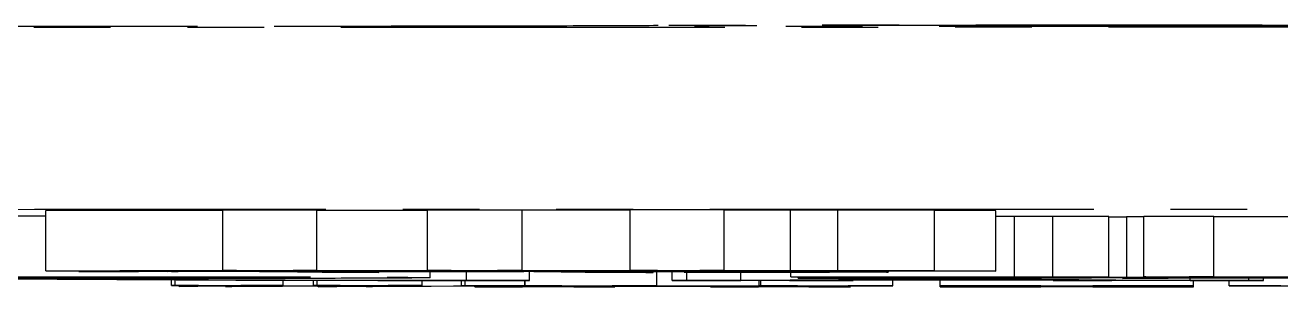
# Model space of a CAD drawing. Header units: millimetres. Extents: x 2085 to 4229, y 754 to 2271.
# Drawn here: x 3054.15 to 3074.92, y 864.63 to 868.96 of the extents above; entities that cross this region are included whole.
import ezdxf

# ---------------------------------------------------------------- set-up
doc = ezdxf.new("R2010")
doc.units = ezdxf.units.MM
doc.linetypes.add('PHANTOM', pattern=[12.7, 6.35, -1.27, 1.27, -1.27, 1.27, -1.27])

msp = doc.modelspace()

# ---------------------------------------------------------------- linework, layer by layer
at = {"color": 7, "linetype": 'PHANTOM', "lineweight": 25}
for p, q in [((3057.416, 865.894), (3054.487, 865.893)), ((3054.487, 864.893), (3054.487, 865.893)), ((3058.975, 865.899), (3057.416, 865.9)), ((3057.416, 864.9), (3057.416, 865.9)), ((3058.975, 864.899), (3058.975, 865.899)), ((3060.806, 865.895), (3058.975, 865.895)), ((3062.368, 865.9), (3060.806, 865.901)), ((3060.806, 864.901), (3060.806, 865.901)), ((3062.368, 864.9), (3062.368, 865.9)), ((3064.155, 865.897), (3062.368, 865.896)), ((3065.712, 865.902), (3064.155, 865.903)), ((3064.155, 864.903), (3064.155, 865.903)), ((3065.712, 864.902), (3065.712, 865.902)), ((3066.808, 865.898), (3065.712, 865.897)), ((3067.594, 865.9), (3066.808, 865.898)), ((3066.808, 864.898), (3066.808, 865.898)), ((3069.192, 865.898), (3067.594, 865.9)), ((3067.594, 864.9), (3067.594, 865.9)), ((3069.192, 864.898), (3069.192, 865.898)), ((3070.207, 865.89), (3069.192, 865.892)), ((3070.207, 864.89), (3070.207, 865.89)), ((3070.516, 865.793), (3070.207, 865.793)), ((3071.151, 865.794), (3070.516, 865.793)), ((3070.516, 864.793), (3070.516, 865.793)), ((3072.076, 865.792), (3071.151, 865.794)), ((3071.151, 864.794), (3071.151, 865.794)), ((3072.076, 864.792), (3072.076, 865.792)), ((3072.365, 865.785), (3072.076, 865.785)), ((3072.654, 865.789), (3072.365, 865.788)), ((3072.365, 865.788), (3072.365, 864.788)), ((3073.81, 865.793), (3072.654, 865.794)), ((3072.654, 864.794), (3072.654, 865.794)), ((3073.81, 864.793), (3073.81, 865.793)), ((3075.37, 865.789), (3073.81, 865.789)), ((3054.487, 864.893), (3057.96, 864.894)), ((3055.127, 864.892), (3054.487, 864.893)), ((3055.037, 864.882), (3055.037, 864.892)), ((3055.715, 864.893), (3055.127, 864.892)), ((3055.417, 864.883), (3055.417, 864.892)), ((3058.029, 864.893), (3055.715, 864.893)), ((3056.085, 864.888), (3056.085, 864.893)), ((3056.085, 864.888), (3056.357, 864.888)), ((3056.357, 864.888), (3056.357, 864.893)), ((3056.357, 864.888), (3056.499, 864.886)), ((3056.499, 864.886), (3056.499, 864.893)), ((3056.499, 864.886), (3068.273, 864.891)), ((3062.016, 864.888), (3056.57, 864.886)), ((3056.688, 864.884), (3056.688, 864.886)), ((3057.416, 864.9), (3058.975, 864.899)), ((3058.024, 864.882), (3058.024, 864.886)), ((3058.024, 864.882), (3059.059, 864.882)), ((3059.303, 864.89), (3058.353, 864.889)), ((3058.975, 864.899), (3058.582, 864.898)), ((3058.582, 864.898), (3058.844, 864.895)), ((3058.844, 864.895), (3058.844, 864.899)), ((3058.844, 864.895), (3061.363, 864.896)), ((3061.433, 864.895), (3058.913, 864.894)), ((3059.059, 864.882), (3059.059, 864.886)), ((3059.059, 864.882), (3062.396, 864.883)), ((3062.468, 864.882), (3059.131, 864.881)), ((3059.131, 864.881), (3059.997, 864.87)), ((3059.997, 864.87), (3059.139, 864.869)), ((3059.303, 864.89), (3059.303, 864.894)), ((3059.997, 864.87), (3059.997, 864.881)), ((3060.806, 864.901), (3062.368, 864.9)), ((3060.846, 864.782), (3060.846, 864.881)), ((3061.449, 864.736), (3061.449, 864.882)), ((3062.696, 864.891), (3061.743, 864.89)), ((3062.368, 864.9), (3061.962, 864.899)), ((3061.962, 864.899), (3062.247, 864.896)), ((3062.396, 864.883), (3062.016, 864.888)), ((3062.247, 864.896), (3062.247, 864.9)), ((3062.247, 864.896), (3064.697, 864.897)), ((3064.767, 864.896), (3062.316, 864.895)), ((3062.489, 864.736), (3062.489, 864.882)), ((3062.696, 864.891), (3062.696, 864.895)), ((3068.414, 864.89), (3062.899, 864.888)), ((3062.899, 864.888), (3063.279, 864.883)), ((3063.279, 864.883), (3063.279, 864.888)), ((3063.279, 864.883), (3066.546, 864.884)), ((3066.824, 864.884), (3063.351, 864.882)), ((3064.538, 864.869), (3063.585, 864.867)), ((3064.155, 864.903), (3065.712, 864.902)), ((3064.538, 864.869), (3064.538, 864.883)), ((3064.6, 864.649), (3064.6, 864.883)), ((3064.853, 864.735), (3064.853, 864.883)), ((3065.049, 864.874), (3065.049, 864.883)), ((3065.108, 864.874), (3065.049, 864.874)), ((3066.041, 864.892), (3065.093, 864.891)), ((3065.095, 864.735), (3065.095, 864.874)), ((3065.712, 864.902), (3065.308, 864.9)), ((3065.308, 864.9), (3065.583, 864.897)), ((3065.583, 864.897), (3065.583, 864.901)), ((3065.583, 864.897), (3066.808, 864.898)), ((3069.192, 864.898), (3065.653, 864.896)), ((3065.985, 864.737), (3065.985, 864.883)), ((3066.041, 864.892), (3066.041, 864.896)), ((3066.546, 864.884), (3066.546, 864.889)), ((3066.546, 864.884), (3067.042, 864.886)), ((3066.808, 864.898), (3067.594, 864.9)), ((3066.817, 864.793), (3066.817, 864.884)), ((3067.453, 864.876), (3066.824, 864.884)), ((3067.042, 864.886), (3067.042, 864.889)), ((3067.042, 864.886), (3068.285, 864.885)), ((3067.594, 864.9), (3069.192, 864.898)), ((3068.285, 864.885), (3067.754, 864.883)), ((3067.754, 864.883), (3068.383, 864.876)), ((3067.8, 864.886), (3068.414, 864.89)), ((3067.8, 864.886), (3067.8, 864.89)), ((3068.031, 864.886), (3067.8, 864.886)), ((3068.273, 864.891), (3068.273, 864.897)), ((3068.273, 864.891), (3068.755, 864.893)), ((3068.383, 864.876), (3068.383, 864.89)), ((3068.429, 864.875), (3068.429, 864.897)), ((3068.755, 864.893), (3068.755, 864.897)), ((3068.755, 864.893), (3070.207, 864.89)), ((3057.635, 864.733), (3052.068, 864.765)), ((3054.649, 864.765), (3059.715, 864.738)), ((3056.569, 864.651), (3056.569, 864.739)), ((3056.569, 864.651), (3056.629, 864.652)), ((3056.773, 864.651), (3056.569, 864.651)), ((3056.629, 864.652), (3056.629, 864.739)), ((3056.629, 864.652), (3058.416, 864.651)), ((3056.698, 864.633), (3056.698, 864.651)), ((3056.698, 864.633), (3057.002, 864.65)), ((3057.717, 864.65), (3057.463, 864.638)), ((3057.565, 864.638), (3059.241, 864.646)), ((3062.489, 864.733), (3057.635, 864.733)), ((3058.357, 864.651), (3058.203, 864.651)), ((3058.416, 864.651), (3058.357, 864.651)), ((3058.416, 864.651), (3058.416, 864.733)), ((3058.917, 864.65), (3058.917, 864.733)), ((3058.917, 864.65), (3058.977, 864.651)), ((3059.071, 864.65), (3058.917, 864.65)), ((3058.977, 864.651), (3058.977, 864.733)), ((3058.977, 864.651), (3060.713, 864.65)), ((3059.241, 864.646), (3059.351, 864.649)), ((3062.2, 864.648), (3059.302, 864.632)), ((3060.065, 864.649), (3059.79, 864.637)), ((3059.892, 864.637), (3061.834, 864.648)), ((3060.653, 864.65), (3060.501, 864.65)), ((3060.713, 864.65), (3060.653, 864.65)), ((3060.713, 864.65), (3060.713, 864.733)), ((3061.368, 864.649), (3061.368, 864.733)), ((3061.368, 864.649), (3061.427, 864.65)), ((3061.522, 864.649), (3061.368, 864.649)), ((3061.427, 864.65), (3061.427, 864.733)), ((3061.427, 864.65), (3062.413, 864.65)), ((3061.449, 864.736), (3062.489, 864.736)), ((3061.834, 864.648), (3061.88, 864.648)), ((3061.874, 864.631), (3061.874, 864.646)), ((3062.378, 864.632), (3063.028, 864.648)), ((3062.413, 864.65), (3062.413, 864.733)), ((3062.413, 864.65), (3062.415, 864.65)), ((3062.415, 864.733), (3062.415, 864.65)), ((3062.415, 864.65), (3064.6, 864.649)), ((3062.489, 864.736), (3062.489, 864.733)), ((3062.899, 864.649), (3062.695, 864.649)), ((3062.901, 864.649), (3062.899, 864.649)), ((3063.86, 864.648), (3063.569, 864.641)), ((3064.573, 864.649), (3064.364, 864.649)), ((3064.6, 864.649), (3064.573, 864.649)), ((3064.853, 864.734), (3064.853, 864.735)), ((3064.853, 864.735), (3065.095, 864.735)), ((3067.846, 864.734), (3064.853, 864.734)), ((3065.985, 864.737), (3069.138, 864.764)), ((3066.289, 864.648), (3066.289, 864.734)), ((3066.289, 864.648), (3066.316, 864.649)), ((3066.497, 864.648), (3066.289, 864.648)), ((3066.316, 864.649), (3066.316, 864.734)), ((3066.316, 864.649), (3068.5, 864.649)), ((3066.638, 864.64), (3066.928, 864.647)), ((3067.337, 864.792), (3066.817, 864.793)), ((3066.817, 864.793), (3070.516, 864.793)), ((3067.603, 864.745), (3066.875, 864.739)), ((3066.933, 864.774), (3066.933, 864.792)), ((3067.568, 864.772), (3066.933, 864.774)), ((3067.048, 864.785), (3067.048, 864.792)), ((3067.568, 864.784), (3067.048, 864.785)), ((3067.048, 864.785), (3069.013, 864.785)), ((3067.761, 864.647), (3067.112, 864.631)), ((3071.238, 864.745), (3067.603, 864.745)), ((3067.603, 864.735), (3067.603, 864.745)), ((3067.603, 864.735), (3067.846, 864.735)), ((3069.461, 864.761), (3067.765, 864.746)), ((3067.765, 864.746), (3071.157, 864.746)), ((3067.846, 864.735), (3067.846, 864.745)), ((3067.846, 864.735), (3067.846, 864.734)), ((3068.473, 864.648), (3068.265, 864.648)), ((3068.5, 864.649), (3068.473, 864.648)), ((3068.5, 864.649), (3068.5, 864.745)), ((3069.013, 864.792), (3068.724, 864.792)), ((3069.013, 864.784), (3068.955, 864.784)), ((3069.013, 864.785), (3069.013, 864.792)), ((3069.013, 864.776), (3069.013, 864.784)), ((3069.138, 864.764), (3070.348, 864.765)), ((3069.284, 864.649), (3069.284, 864.745)), ((3069.284, 864.649), (3073.476, 864.649)), ((3069.284, 864.648), (3069.284, 864.649)), ((3070.48, 864.648), (3069.284, 864.648)), ((3069.284, 864.63), (3069.284, 864.648)), ((3069.542, 864.761), (3069.461, 864.761)), ((3071.157, 864.746), (3069.542, 864.761)), ((3072.076, 864.792), (3069.764, 864.792)), ((3069.764, 864.792), (3069.764, 864.785)), ((3069.764, 864.785), (3070.4, 864.785)), ((3071.729, 864.784), (3069.764, 864.784)), ((3069.764, 864.784), (3069.764, 864.776)), ((3069.764, 864.776), (3071.729, 864.778)), ((3070.348, 864.765), (3070.348, 864.784)), ((3070.348, 864.765), (3073.42, 864.737)), ((3070.4, 864.785), (3070.4, 864.792)), ((3070.4, 864.785), (3070.92, 864.786)), ((3070.48, 864.63), (3070.48, 864.648)), ((3070.516, 864.793), (3071.151, 864.794)), ((3070.92, 864.786), (3070.92, 864.792)), ((3070.92, 864.786), (3071.729, 864.784)), ((3070.948, 864.631), (3070.948, 864.647)), ((3071.151, 864.794), (3072.076, 864.792)), ((3071.154, 864.735), (3071.154, 864.745)), ((3071.154, 864.734), (3071.154, 864.735)), ((3071.154, 864.735), (3071.478, 864.735)), ((3074.633, 864.734), (3071.154, 864.734)), ((3072.044, 864.738), (3071.238, 864.745)), ((3071.478, 864.735), (3071.478, 864.743)), ((3071.729, 864.785), (3071.729, 864.792)), ((3072.249, 864.784), (3071.729, 864.785)), ((3071.729, 864.785), (3078.722, 864.785)), ((3071.729, 864.784), (3071.729, 864.785)), ((3071.729, 864.778), (3071.729, 864.784)), ((3071.729, 864.778), (3071.787, 864.777)), ((3071.787, 864.785), (3071.787, 864.777)), ((3071.811, 864.647), (3071.811, 864.631)), ((3073.476, 864.648), (3072.279, 864.648)), ((3072.279, 864.63), (3072.279, 864.648)), ((3072.365, 864.779), (3072.307, 864.782)), ((3072.307, 864.782), (3073.059, 864.781)), ((3072.307, 864.768), (3072.307, 864.782)), ((3072.307, 864.768), (3072.365, 864.771)), ((3073.059, 864.769), (3072.307, 864.768)), ((3072.365, 864.788), (3072.712, 864.789)), ((3073.059, 864.787), (3072.365, 864.788)), ((3072.365, 864.771), (3072.365, 864.779)), ((3072.654, 864.794), (3073.81, 864.793)), ((3073.521, 864.788), (3073.059, 864.787)), ((3073.059, 864.781), (3073.059, 864.787)), ((3073.059, 864.781), (3074.734, 864.781)), ((3074.388, 864.78), (3073.059, 864.78)), ((3073.059, 864.78), (3073.059, 864.769)), ((3073.81, 864.793), (3073.405, 864.793)), ((3073.405, 864.793), (3073.405, 864.789)), ((3073.405, 864.789), (3075.428, 864.789)), ((3073.42, 864.737), (3073.42, 864.78)), ((3073.476, 864.649), (3073.476, 864.734)), ((3073.476, 864.649), (3073.476, 864.648)), ((3073.476, 864.63), (3073.476, 864.648)), ((3078.375, 864.788), (3073.521, 864.788)), ((3075.023, 864.785), (3073.636, 864.785)), ((3074.064, 864.649), (3074.064, 864.734)), ((3074.101, 864.648), (3074.064, 864.649)), ((3074.064, 864.649), (3076.486, 864.649)), ((3074.409, 864.648), (3074.101, 864.648)), ((3074.388, 864.77), (3074.388, 864.78)), ((3075.081, 864.771), (3074.388, 864.77)), ((3074.391, 864.735), (3074.391, 864.77)), ((3074.391, 864.735), (3074.633, 864.735)), ((3074.633, 864.735), (3074.633, 864.77)), ((3074.633, 864.735), (3074.633, 864.734)), ((3074.734, 864.781), (3075.023, 864.785)), ((3074.734, 864.781), (3074.734, 864.785)), ((3075.773, 864.632), (3074.922, 864.647)), ((3057.004, 864.633), (3056.698, 864.633)), ((3059.11, 864.644), (3057.004, 864.633)), ((3057.463, 864.638), (3057.565, 864.638)), ((3057.565, 864.638), (3057.565, 864.643)), ((3058.996, 864.632), (3059.212, 864.644)), ((3058.996, 864.632), (3058.996, 864.643)), ((3059.302, 864.632), (3058.996, 864.632)), ((3059.212, 864.644), (3059.11, 864.644)), ((3059.79, 864.637), (3059.892, 864.637)), ((3059.892, 864.637), (3059.892, 864.642)), ((3061.585, 864.631), (3061.585, 864.645)), ((3063.873, 864.63), (3061.585, 864.631)), ((3061.585, 864.631), (3061.614, 864.631)), ((3061.614, 864.631), (3061.614, 864.645)), ((3061.614, 864.631), (3061.874, 864.631)), ((3063.542, 864.64), (3063.211, 864.632)), ((3063.211, 864.632), (3063.215, 864.632)), ((3066.611, 864.64), (3063.542, 864.64)), ((3063.569, 864.641), (3066.638, 864.64)), ((3063.642, 864.631), (3063.642, 864.64)), ((3063.642, 864.631), (3063.902, 864.631)), ((3063.902, 864.631), (3063.873, 864.63)), ((3063.902, 864.631), (3063.902, 864.64)), ((3065.486, 864.63), (3065.486, 864.64)), ((3065.486, 864.63), (3065.515, 864.631)), ((3067.774, 864.63), (3065.486, 864.63)), ((3065.515, 864.631), (3065.515, 864.64)), ((3065.515, 864.631), (3065.775, 864.631)), ((3065.775, 864.631), (3065.775, 864.64)), ((3066.279, 864.631), (3066.611, 864.64)), ((3066.279, 864.631), (3066.279, 864.64)), ((3067.112, 864.631), (3067.116, 864.631)), ((3067.543, 864.63), (3067.543, 864.642)), ((3067.543, 864.63), (3067.803, 864.63)), ((3067.803, 864.63), (3067.774, 864.63)), ((3069.284, 864.629), (3069.284, 864.63)), ((3069.284, 864.63), (3070.48, 864.63)), ((3073.476, 864.629), (3069.284, 864.629)), ((3072.279, 864.63), (3073.476, 864.63)), ((3073.476, 864.63), (3073.476, 864.629))]:
    msp.add_line(p, q, dxfattribs=at)
at = {"color": 7, "linetype": 'PHANTOM', "lineweight": 25, "flags": 128}
for points in [[(3141.921, 868.77), (3141.876, 868.775), (3141.52, 868.786), (3140.81, 868.797), (3139.749, 868.807), (3138.343, 868.818), (3136.598, 868.828), (3134.524, 868.838), (3132.13, 868.847), (3129.429, 868.856), (3126.434, 868.865), (3123.16, 868.873), (3119.623, 868.881), (3115.841, 868.888), (3111.833, 868.895), (3107.618, 868.9), (3103.218, 868.906), (3098.655, 868.91), (3093.951, 868.914), (3089.129, 868.917), (3084.215, 868.92), (3079.232, 868.922), (3074.205, 868.923), (3069.159, 868.923), (3064.119, 868.922), (3059.111, 868.921), (3054.159, 868.919), (3049.288, 868.916), (3044.523, 868.912), (3039.886, 868.908), (3035.402, 868.903), (3031.092, 868.898), (3026.978, 868.891), (3023.08, 868.884), (3019.419, 868.877), (3016.011, 868.869), (3012.874, 868.861), (3010.024, 868.852), (3007.475, 868.842), (3005.24, 868.833), (3003.329, 868.823), (3001.753, 868.812), (3000.518, 868.802), (2999.632, 868.791), (2999.099, 868.781), (2998.921, 868.77), (2998.921, 868.77)], [(3075.621, 868.946), (3075.444, 868.943), (3074.924, 868.941), (3074.098, 868.938), (3073.021, 868.937), (3071.767, 868.936), (3070.421, 868.935), (3069.075, 868.936), (3067.821, 868.937), (3066.744, 868.938), (3065.918, 868.941), (3065.398, 868.943), (3065.221, 868.946), (3065.398, 868.949), (3065.918, 868.952), (3066.744, 868.954), (3067.821, 868.956), (3069.075, 868.957), (3070.421, 868.957), (3071.767, 868.957), (3073.021, 868.956), (3074.098, 868.954), (3074.924, 868.952), (3075.444, 868.949), (3075.621, 868.946)]]:
    msp.add_lwpolyline(points, dxfattribs=at)
at = {"color": 7, "linetype": 'PHANTOM', "lineweight": 25}
for points, knots in [([(3056.287, 868.936), (3053.791, 868.935), (3048.754, 868.933), (3041.377, 868.927), (3034.135, 868.92), (3027.156, 868.912), (3020.553, 868.901), (3014.459, 868.89), (3008.967, 868.877), (3004.155, 868.862), (3000.092, 868.847), (2996.823, 868.832), (2994.284, 868.816), (2993.222, 868.805), (2992.695, 868.8)], [0, 0, 0, 0, 0.079959, 0.161371, 0.244142, 0.328893, 0.414217, 0.5, 0.585778, 0.671102, 0.755858, 0.838624, 0.920039, 1, 1, 1, 1]), ([(3064.617, 868.951), (3064.226, 868.949), (3063.431, 868.945), (3061.441, 868.941), (3059.027, 868.938), (3057.19, 868.937), (3056.287, 868.936)], [0, 0, 0, 0, 0.245796, 0.5, 0.754204, 1, 1, 1, 1]), ([(3076.225, 868.951), (3075.961, 868.952), (3075.42, 868.955), (3074.001, 868.957), (3072.285, 868.959), (3070.421, 868.96), (3068.557, 868.959), (3066.84, 868.957), (3065.422, 868.955), (3064.881, 868.952), (3064.617, 868.951)], [0, 0, 0, 0, 0.122089, 0.25, 0.377911, 0.5, 0.622089, 0.75, 0.877911, 1, 1, 1, 1]), ([(3001.975, 865.772), (3002.023, 865.776), (3002.13, 865.784), (3002.999, 865.797), (3004.48, 865.81), (3006.656, 865.824), (3009.486, 865.837), (3013, 865.85), (3017.154, 865.862), (3021.898, 865.874), (3027.159, 865.884), (3032.851, 865.893), (3038.873, 865.9), (3045.097, 865.906), (3051.462, 865.911), (3057.815, 865.914), (3064.153, 865.916), (3070.421, 865.917), (3076.688, 865.916), (3083.027, 865.914), (3089.379, 865.911), (3095.745, 865.906), (3101.968, 865.9), (3107.991, 865.893), (3113.683, 865.884), (3118.944, 865.874), (3123.688, 865.862), (3127.842, 865.85), (3131.356, 865.837), (3134.186, 865.824), (3136.361, 865.81), (3137.842, 865.797), (3138.714, 865.784), (3138.821, 865.776), (3138.868, 865.772)], [0, 0, 0, 0, 0.023828, 0.053273, 0.084485, 0.115699, 0.147957, 0.180726, 0.213842, 0.247136, 0.28043, 0.313546, 0.346314, 0.378573, 0.409785, 0.440999, 0.470442, 0.499888, 0.529332, 0.558778, 0.58999, 0.621203, 0.653462, 0.68623, 0.719347, 0.752641, 0.785934, 0.819051, 0.851819, 0.884078, 0.915289, 0.946503, 0.975948, 1, 1, 1, 1]), ([(3054.487, 865.797), (3054.38, 865.797), (3053.96, 865.797), (3053.52, 865.797), (3053.192, 865.797)], [0, 0, 0, 0, 0.254888, 1, 1, 1, 1]), ([(3055.037, 864.882), (3055.041, 864.882), (3055.054, 864.882), (3055.223, 864.883), (3055.356, 864.883), (3055.417, 864.883)], [0, 0, 0, 0, 0.206018, 0.636041, 1, 1, 1, 1]), ([(3055.733, 864.881), (3055.652, 864.881), (3055.502, 864.881), (3055.293, 864.881), (3055.152, 864.882), (3055.06, 864.882), (3055.043, 864.882), (3055.037, 864.882)], [0, 0, 0, 0, 0.281585, 0.522569, 0.762523, 0.925805, 1, 1, 1, 1]), ([(3055.417, 864.883), (3055.544, 864.884), (3055.887, 864.885), (3056.032, 864.886), (3056.07, 864.888), (3056.085, 864.888)], [0, 0, 0, 0, 0.268239, 0.722981, 1, 1, 1, 1]), ([(3056.64, 864.883), (3056.614, 864.883), (3056.56, 864.882), (3056.295, 864.882), (3056.026, 864.881), (3055.787, 864.881), (3055.733, 864.881)], [0, 0, 0, 0, 0.194719, 0.390632, 0.863045, 1, 1, 1, 1]), ([(3056.57, 864.886), (3056.624, 864.885), (3056.693, 864.884), (3056.671, 864.884), (3056.667, 864.884)], [0, 0, 0, 0, 0.7846575, 1, 1, 1, 1]), ([(3057.96, 864.894), (3057.901, 864.895), (3057.791, 864.896), (3057.612, 864.898), (3057.481, 864.899), (3057.416, 864.9)], [0, 0, 0, 0, 0.361759, 0.680808, 1, 1, 1, 1]), ([(3059.139, 864.869), (3059.046, 864.87), (3058.861, 864.873), (3058.502, 864.877), (3058.195, 864.881), (3058.024, 864.882)], [0, 0, 0, 0, 0.307881, 0.615778, 1, 1, 1, 1]), ([(3058.353, 864.889), (3058.316, 864.889), (3058.254, 864.89), (3058.139, 864.892), (3058.066, 864.893), (3058.029, 864.893)], [0, 0, 0, 0, 0.437947, 0.718933, 1, 1, 1, 1]), ([(3058.913, 864.894), (3058.943, 864.893), (3059.004, 864.893), (3059.128, 864.891), (3059.235, 864.89), (3059.303, 864.89)], [0, 0, 0, 0, 0.2673365, 0.5346869, 1, 1, 1, 1]), ([(3061.363, 864.896), (3061.305, 864.896), (3061.193, 864.898), (3061.009, 864.9), (3060.873, 864.901), (3060.806, 864.901)], [0, 0, 0, 0, 0.353076, 0.676475, 1, 1, 1, 1]), ([(3061.743, 864.89), (3061.7, 864.891), (3061.635, 864.892), (3061.523, 864.893), (3061.463, 864.894), (3061.433, 864.895)], [0, 0, 0, 0, 0.499817, 0.749886, 1, 1, 1, 1]), ([(3062.316, 864.895), (3062.347, 864.895), (3062.407, 864.894), (3062.524, 864.893), (3062.631, 864.892), (3062.696, 864.891)], [0, 0, 0, 0, 0.278089, 0.556193, 1, 1, 1, 1]), ([(3063.585, 864.867), (3063.488, 864.869), (3063.293, 864.872), (3062.911, 864.877), (3062.633, 864.88), (3062.468, 864.882)], [0, 0, 0, 0, 0.2894212, 0.5788391, 1, 1, 1, 1]), ([(3063.351, 864.882), (3063.467, 864.881), (3063.698, 864.878), (3064.076, 864.874), (3064.373, 864.87), (3064.538, 864.869)], [0, 0, 0, 0, 0.307939, 0.615874, 1, 1, 1, 1]), ([(3064.697, 864.897), (3064.639, 864.897), (3064.528, 864.899), (3064.348, 864.901), (3064.22, 864.902), (3064.155, 864.903)], [0, 0, 0, 0, 0.3618324, 0.680859, 1, 1, 1, 1]), ([(3065.093, 864.891), (3065.053, 864.892), (3064.987, 864.893), (3064.873, 864.895), (3064.802, 864.895), (3064.767, 864.896)], [0, 0, 0, 0, 0.437841, 0.718884, 1, 1, 1, 1]), ([(3065.049, 864.874), (3065.382, 864.874), (3065.955, 864.874), (3066.61, 864.875), (3067.014, 864.875), (3067.222, 864.875), (3067.363, 864.875), (3067.441, 864.875), (3067.472, 864.876), (3067.46, 864.876), (3067.453, 864.876)], [0, 0, 0, 0, 0.358025, 0.615683, 0.704922, 0.795041, 0.841826, 0.888488, 0.9407, 1, 1, 1, 1]), ([(3067.32, 864.872), (3067.288, 864.872), (3067.224, 864.872), (3066.867, 864.873), (3066.159, 864.873), (3065.504, 864.874), (3065.108, 864.874)], [0, 0, 0, 0, 0.1072401, 0.2147204, 0.5251042, 1, 1, 1, 1]), ([(3065.653, 864.896), (3065.682, 864.896), (3065.74, 864.895), (3065.863, 864.894), (3065.971, 864.893), (3066.041, 864.892)], [0, 0, 0, 0, 0.267397, 0.53481, 1, 1, 1, 1]), ([(3068.383, 864.876), (3068.409, 864.875), (3068.461, 864.875), (3068.32, 864.874), (3067.961, 864.872), (3067.572, 864.872), (3067.32, 864.872)], [0, 0, 0, 0, 0.211302, 0.416468, 0.621501, 1, 1, 1, 1]), ([(3070.207, 864.89), (3069.989, 864.89), (3069.514, 864.89), (3068.782, 864.888), (3068.323, 864.887), (3068.031, 864.886)], [0, 0, 0, 0, 0.234297, 0.511813, 1, 1, 1, 1]), ([(3051.567, 864.795), (3052.236, 864.794), (3053.582, 864.794), (3055.39, 864.793), (3056.71, 864.791), (3057.633, 864.787), (3057.941, 864.784), (3057.963, 864.782), (3057.969, 864.781)], [0, 0, 0, 0, 0.196061, 0.394111, 0.547436, 0.700125, 0.928087, 1, 1, 1, 1]), ([(3057.969, 864.781), (3057.939, 864.78), (3057.878, 864.777), (3057.195, 864.773), (3055.847, 864.77), (3054.162, 864.768), (3052.814, 864.767), (3052.036, 864.767), (3051.914, 864.767)], [0, 0, 0, 0, 0.200351, 0.402646, 0.59747, 0.766762, 0.96323, 1, 1, 1, 1]), ([(3052.517, 864.797), (3053.186, 864.797), (3054.42, 864.797), (3056.188, 864.796), (3057.851, 864.795), (3059.37, 864.792), (3060.515, 864.788), (3060.823, 864.785), (3060.842, 864.782), (3060.846, 864.782)], [0, 0, 0, 0, 0.160365, 0.296332, 0.431737, 0.589347, 0.747826, 0.949128, 1, 1, 1, 1]), ([(3060.846, 864.782), (3060.819, 864.78), (3060.759, 864.777), (3059.974, 864.772), (3058.263, 864.768), (3056.415, 864.766), (3055.136, 864.765), (3054.649, 864.765)], [0, 0, 0, 0, 0.183074, 0.416875, 0.642834, 0.864166, 1, 1, 1, 1]), ([(3057.002, 864.65), (3057.014, 864.65), (3057.03, 864.651), (3056.982, 864.651), (3056.925, 864.651), (3056.849, 864.651), (3056.798, 864.651), (3056.773, 864.651)], [0, 0, 0, 0, 0.409045, 0.568709, 0.729731, 0.871998, 1, 1, 1, 1]), ([(3058.203, 864.651), (3058.138, 864.651), (3058.038, 864.651), (3057.906, 864.651), (3057.819, 864.651), (3057.751, 864.65), (3057.73, 864.65), (3057.717, 864.65)], [0, 0, 0, 0, 0.286948, 0.445283, 0.603611, 0.766841, 1, 1, 1, 1]), ([(3059.351, 864.649), (3059.358, 864.649), (3059.37, 864.65), (3059.312, 864.65), (3059.215, 864.65), (3059.116, 864.65), (3059.071, 864.65)], [0, 0, 0, 0, 0.280717, 0.477013, 0.764436, 1, 1, 1, 1]), ([(3059.715, 864.738), (3059.886, 864.738), (3060.15, 864.737), (3060.823, 864.736), (3061.229, 864.736), (3061.449, 864.736)], [0, 0, 0, 0, 0.454509, 0.703285, 1, 1, 1, 1]), ([(3060.501, 864.65), (3060.454, 864.65), (3060.377, 864.65), (3060.27, 864.65), (3060.194, 864.65), (3060.122, 864.649), (3060.086, 864.649), (3060.069, 864.649), (3060.065, 864.649)], [0, 0, 0, 0, 0.2197284, 0.3604368, 0.5019622, 0.6296085, 0.9109721, 1, 1, 1, 1]), ([(3061.875, 864.649), (3061.875, 864.649), (3061.873, 864.649), (3061.831, 864.649), (3061.753, 864.649), (3061.646, 864.649), (3061.562, 864.649), (3061.522, 864.649)], [0, 0, 0, 0, 0.063168, 0.286153, 0.501453, 0.758451, 1, 1, 1, 1]), ([(3062.695, 864.649), (3062.639, 864.649), (3062.532, 864.649), (3062.386, 864.649), (3062.273, 864.648), (3062.225, 864.648), (3062.2, 864.648)], [0, 0, 0, 0, 0.246987, 0.468153, 0.728462, 1, 1, 1, 1]), ([(3063.027, 864.648), (3063.028, 864.648), (3063.03, 864.648), (3062.999, 864.649), (3062.947, 864.649), (3062.911, 864.649), (3062.901, 864.649)], [0, 0, 0, 0, 0.177122, 0.589108, 0.884827, 1, 1, 1, 1]), ([(3064.364, 864.649), (3064.295, 864.649), (3064.179, 864.649), (3064.036, 864.649), (3063.944, 864.648), (3063.881, 864.648), (3063.868, 864.648), (3063.86, 864.648)], [0, 0, 0, 0, 0.290077, 0.48445, 0.638173, 0.79153, 1, 1, 1, 1]), ([(3065.095, 864.735), (3065.219, 864.735), (3065.429, 864.735), (3065.685, 864.736), (3065.87, 864.736), (3065.945, 864.737), (3065.977, 864.737), (3065.985, 864.737)], [0, 0, 0, 0, 0.268165, 0.456817, 0.645375, 0.906381, 1, 1, 1, 1]), ([(3066.925, 864.648), (3066.926, 864.648), (3066.927, 864.648), (3066.888, 864.648), (3066.826, 864.648), (3066.711, 864.648), (3066.596, 864.648), (3066.514, 864.648), (3066.497, 864.648)], [0, 0, 0, 0, 0.132198, 0.30903, 0.458399, 0.607839, 0.921168, 1, 1, 1, 1]), ([(3066.875, 864.739), (3066.865, 864.739), (3066.843, 864.739), (3066.81, 864.738), (3066.801, 864.738), (3066.794, 864.737)], [0, 0, 0, 0, 0.2502199, 0.5005081, 1, 1, 1, 1]), ([(3066.794, 864.737), (3066.803, 864.737), (3066.817, 864.737), (3066.896, 864.736), (3066.993, 864.736), (3067.146, 864.736), (3067.357, 864.735), (3067.518, 864.735), (3067.603, 864.735)], [0, 0, 0, 0, 0.284135, 0.450473, 0.560568, 0.671794, 0.825494, 1, 1, 1, 1]), ([(3066.933, 864.774), (3067.281, 864.775), (3067.804, 864.775), (3068.496, 864.775), (3068.841, 864.776), (3069.013, 864.776)], [0, 0, 0, 0, 0.499885, 0.7499286, 1, 1, 1, 1]), ([(3068.724, 864.792), (3068.557, 864.792), (3068.241, 864.792), (3067.776, 864.792), (3067.484, 864.792), (3067.337, 864.792)], [0, 0, 0, 0, 0.35686, 0.67714, 1, 1, 1, 1]), ([(3068.955, 864.784), (3068.789, 864.784), (3068.472, 864.784), (3068.008, 864.784), (3067.715, 864.784), (3067.568, 864.784)], [0, 0, 0, 0, 0.35686, 0.67714, 1, 1, 1, 1]), ([(3071.787, 864.777), (3071.19, 864.777), (3070.171, 864.776), (3068.706, 864.774), (3067.949, 864.773), (3067.568, 864.772)], [0, 0, 0, 0, 0.41234, 0.704495, 1, 1, 1, 1]), ([(3068.265, 864.648), (3068.196, 864.648), (3068.08, 864.648), (3067.937, 864.648), (3067.845, 864.648), (3067.782, 864.647), (3067.769, 864.647), (3067.761, 864.647)], [0, 0, 0, 0, 0.290077, 0.48445, 0.638173, 0.79153, 1, 1, 1, 1]), ([(3070.948, 864.647), (3070.945, 864.647), (3070.941, 864.647), (3070.881, 864.648), (3070.803, 864.648), (3070.667, 864.648), (3070.557, 864.648), (3070.48, 864.648)], [0, 0, 0, 0, 0.250411, 0.398556, 0.54744, 0.686236, 1, 1, 1, 1]), ([(3071.478, 864.735), (3071.565, 864.735), (3071.705, 864.735), (3071.874, 864.736), (3071.981, 864.736), (3072.054, 864.736), (3072.105, 864.736), (3072.118, 864.736), (3072.125, 864.737)], [0, 0, 0, 0, 0.25713, 0.418126, 0.515419, 0.613557, 0.771961, 1, 1, 1, 1]), ([(3072.279, 864.648), (3072.209, 864.648), (3072.093, 864.648), (3071.955, 864.648), (3071.87, 864.647), (3071.818, 864.647), (3071.814, 864.647), (3071.811, 864.647)], [0, 0, 0, 0, 0.294404, 0.487725, 0.643608, 0.799347, 1, 1, 1, 1]), ([(3072.125, 864.737), (3072.124, 864.737), (3072.121, 864.737), (3072.106, 864.737), (3072.069, 864.738), (3072.044, 864.738)], [0, 0, 0, 0, 0.25103, 0.502225, 1, 1, 1, 1]), ([(3073.636, 864.785), (3073.47, 864.785), (3073.153, 864.785), (3072.689, 864.784), (3072.396, 864.784), (3072.249, 864.784)], [0, 0, 0, 0, 0.35686, 0.67714, 1, 1, 1, 1]), ([(3072.71, 864.79), (3072.709, 864.79), (3072.706, 864.791), (3072.691, 864.793), (3072.666, 864.794), (3072.654, 864.794)], [0, 0, 0, 0, 0.333361, 0.666606, 1, 1, 1, 1]), ([(3073.42, 864.737), (3073.462, 864.737), (3073.546, 864.737), (3073.732, 864.736), (3073.992, 864.736), (3074.219, 864.735), (3074.353, 864.735), (3074.391, 864.735)], [0, 0, 0, 0, 0.25387, 0.509596, 0.715202, 0.920342, 1, 1, 1, 1]), ([(3074.922, 864.647), (3074.909, 864.647), (3074.889, 864.648), (3074.807, 864.648), (3074.713, 864.648), (3074.574, 864.648), (3074.47, 864.648), (3074.409, 864.648)], [0, 0, 0, 0, 0.2826647, 0.4248628, 0.5676053, 0.7445144, 1, 1, 1, 1]), ([(3061.874, 864.631), (3061.966, 864.631), (3062.095, 864.631), (3062.245, 864.631), (3062.321, 864.632), (3062.364, 864.632), (3062.374, 864.632), (3062.378, 864.632)], [0, 0, 0, 0, 0.375821, 0.523807, 0.672057, 0.853203, 1, 1, 1, 1]), ([(3063.222, 864.632), (3063.235, 864.632), (3063.261, 864.631), (3063.345, 864.631), (3063.472, 864.631), (3063.578, 864.631), (3063.642, 864.631)], [0, 0, 0, 0, 0.204883, 0.408937, 0.643499, 1, 1, 1, 1]), ([(3065.775, 864.631), (3065.867, 864.631), (3065.996, 864.631), (3066.146, 864.631), (3066.222, 864.631), (3066.265, 864.631), (3066.275, 864.631), (3066.279, 864.631)], [0, 0, 0, 0, 0.3758207, 0.5238074, 0.6720575, 0.8532035, 1, 1, 1, 1]), ([(3067.122, 864.631), (3067.135, 864.631), (3067.161, 864.631), (3067.246, 864.631), (3067.373, 864.63), (3067.479, 864.63), (3067.543, 864.63)], [0, 0, 0, 0, 0.204883, 0.408937, 0.643499, 1, 1, 1, 1]), ([(3070.48, 864.63), (3070.569, 864.63), (3070.694, 864.63), (3070.836, 864.63), (3070.909, 864.631), (3070.945, 864.631), (3070.947, 864.631), (3070.948, 864.631)], [0, 0, 0, 0, 0.3640306, 0.510061, 0.6558643, 0.8438409, 1, 1, 1, 1]), ([(3071.811, 864.631), (3071.814, 864.631), (3071.82, 864.631), (3071.878, 864.63), (3071.973, 864.63), (3072.111, 864.63), (3072.219, 864.63), (3072.279, 864.63)], [0, 0, 0, 0, 0.210223, 0.375759, 0.542534, 0.746796, 1, 1, 1, 1])]:
    msp.add_open_spline(points, degree=3, knots=knots, dxfattribs=at)

doc.saveas('drawing.dxf')
